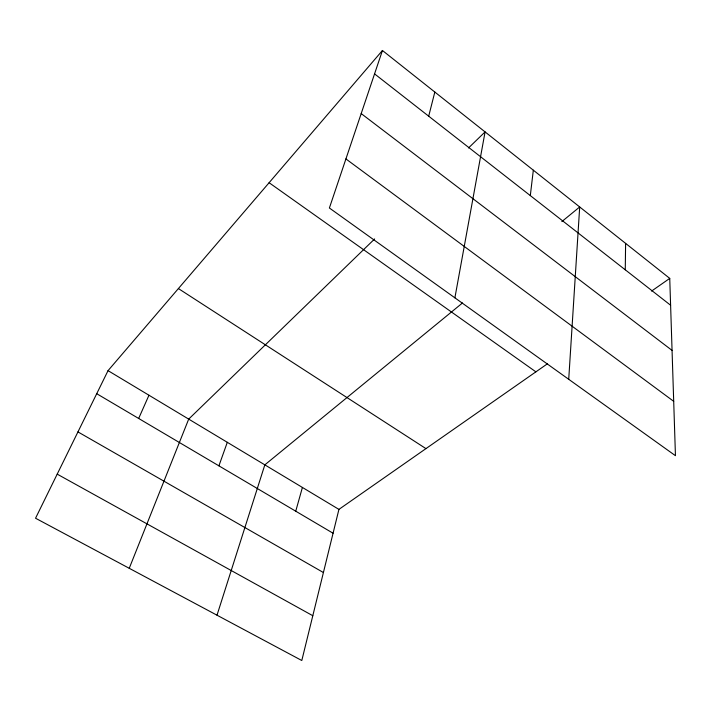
<?xml version="1.0" encoding="UTF-8"?>
<svg xmlns="http://www.w3.org/2000/svg" width="711" height="711" viewBox="0 0 711 711"><rect width="100%" height="100%" fill="white"/><g stroke="black" fill="none" stroke-linecap="round" stroke-linejoin="round"><path stroke-width="1.07" d="M625.262 269.807L625.609 243.384M568.72 379.301L579.696 206.963L561.841 221.592M530.308 195.596L533.33 170.187M454.889 297.829L485.08 131.908L468.531 147.95M547.586 363.685L338.925 509.387L301.802 660.51L35.55 518.23L108.045 370.644L382.438 50.49L669.744 278.392L675.45 455.689L329.389 208.003L382.438 50.49M428.697 116.186L434.83 92.048M295.74 511.191L302.406 487.444M217.006 615.193L264.83 464.861L462.479 302.975M218.908 465.838L227.307 442.313M129.242 568.293L188.699 419.108L374.617 238.958M138.663 418.468L148.963 395.236M651.569 291.083L669.744 278.392M57.209 474.139L312.804 615.717M77.952 431.906L323.416 572.533M96.723 393.707L333.068 533.232M108.045 370.644L338.925 509.387M178.399 288.568L425.951 448.623M269.114 182.718L535.89 371.853M345.919 158.926L673.699 401.333M361.188 113.573L672.064 350.399M374.564 73.882L670.606 305.241"/></g></svg>
